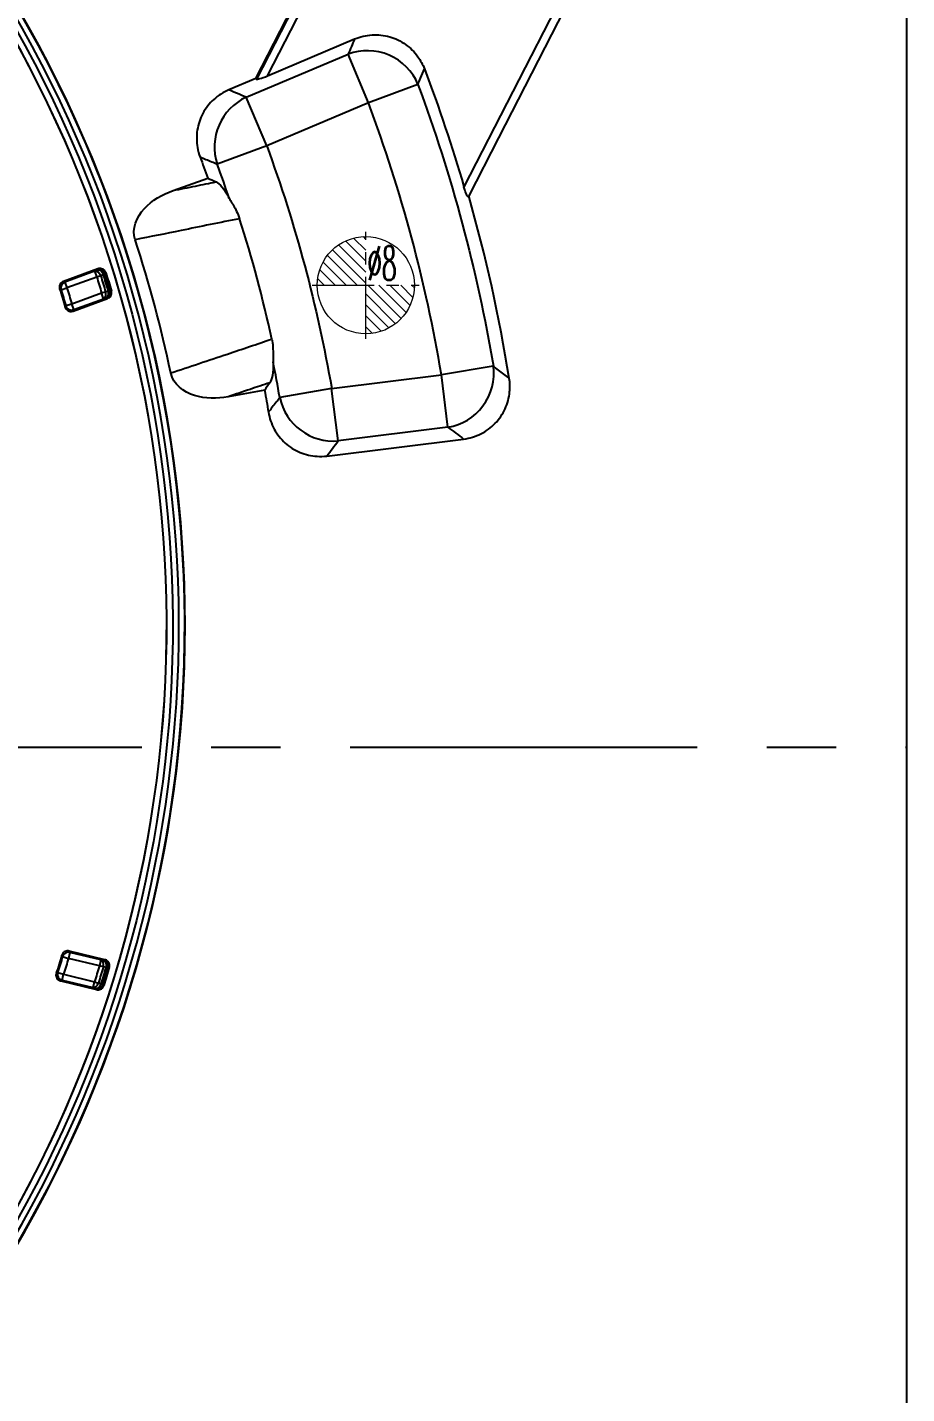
# Model space of a CAD drawing. Header units: millimetres. Extents: x 2595 to 3308, y 1499 to 1823.
# Drawn here: x 2842.7 to 2915, y 1610.1 to 1722.5 of the extents above; entities that cross this region are included whole.
import ezdxf
from ezdxf.enums import TextEntityAlignment as Align
from ezdxf.lldxf.tags import DXFTag

# ---------------------------------------------------------------- set-up
doc = ezdxf.new("R2010")
doc.units = ezdxf.units.MM
doc.linetypes.add('CENTER', pattern=[2, 1.25, -0.25, 0.25, -0.25])
doc.layers.add('5', color=7, linetype='Continuous', true_color=0xffffff)
doc.layers.add('epin', color=13, linetype='Continuous', lineweight=9)
doc.styles.add('TXT05', font='txt.shx', dxfattribs={"width": 0.5, "bigfont": 'gbcbig.shx'})
tags = doc.linetypes.add('DASHED', pattern=[25.72, 12.86, -12.86]).pattern_tags.tags
tags[6:7] = [DXFTag(74, 4), DXFTag(75, 0), DXFTag(340, '0'), DXFTag(46, 0.0), DXFTag(50, 0.0), DXFTag(44, 0.0), DXFTag(45, 0.0)]
tags[4:5] = [DXFTag(74, 4), DXFTag(75, 0), DXFTag(340, '0'), DXFTag(46, 0.0), DXFTag(50, 0.0), DXFTag(44, 0.0), DXFTag(45, 0.0)]

# ---------------------------------------------------------------- blocks, each defined once
blk = doc.blocks.new('epin_ejp_8')
at = {"layer": 'epin'}
h = blk.add_hatch(dxfattribs=at)
h.set_pattern_fill('_ANSI31', color=123, scale=0.2, angle=90, style=0)
h.set_pattern_definition([(135, (-1273.52655, 1170.3432), (-0.4490128, -0.4490128), [])])
h.paths.add_polyline_path([(0, 4, 0.414214), (-4, 0), (0, 0)])
h.paths.add_polyline_path([(4, 0), (0, 0), (0, -4, 0.414214)])
at = {"layer": 'epin', "color": 1, "linetype": 'CENTER', "ltscale": 4.064}
for p, q in [((0, -4.4), (0, 4.4)), ((-4.4, 0), (4.4, 0))]:
    blk.add_line(p, q, dxfattribs=at)
at = {"layer": 'epin'}
blk.add_circle((0, 0), 4, dxfattribs=at)
at = {"layer": 'epin', "color": 6, "style": 'TXT05', "width": 0.5}
blk.add_text('%%c8', height=2.8, dxfattribs=at).set_placement((1.33, 1.8), align=Align.MIDDLE)

msp = doc.modelspace()

# ---------------------------------------------------------------- linework, layer by layer
at = {"layer": '5', "color": 7, "linetype": 'Continuous'}
for p, q in [((2915, 1713.38), (2915, 1733.35)), ((2890.51, 1732.61), (2878.57, 1709.36)), ((2891.14, 1732.32), (2881.42, 1713.38)), ((2861.45, 1718.26), (2868.03, 1731.1)), ((2868.1, 1731.06), (2861.5, 1718.2)), ((2862.42, 1718.48), (2868.71, 1730.75)), ((2862.42, 1718.48), (2869.58, 1721.51)), ((2860.66, 1716.71), (2869.04, 1720.25)), ((2870.73, 1716.26), (2869.04, 1720.25)), ((2861.45, 1718.26), (2859.23, 1717.32)), ((2861.45, 1718.26), (2861.5, 1718.2)), ((2874.79, 1717.77), (2870.73, 1716.26)), ((2862.35, 1712.72), (2860.66, 1716.71)), ((2870.73, 1716.26), (2862.35, 1712.72)), ((2862.35, 1712.72), (2858.28, 1711.22)), ((2881.42, 1713.38), (2878.97, 1708.61)), ((2915, 1533.26), (2915, 1713.38)), ((2854.64, 1709.05), (2857.5, 1710.07)), ((2848.46, 1702.6), (2845.62, 1701.57)), ((2848.19, 1702.4), (2845.73, 1701.51)), ((2848.41, 1702.5), (2848.19, 1702.4)), ((2848.19, 1702.4), (2848.36, 1701.93)), ((2845.73, 1701.51), (2845.91, 1701.04)), ((2848.36, 1701.93), (2845.91, 1701.04)), ((2848.69, 1702.03), (2848.36, 1701.93)), ((2848.91, 1702.13), (2848.69, 1702.03)), ((2849.06, 1702.17), (2848.91, 1702.13)), ((2845.43, 1700.89), (2845.91, 1701.04)), ((2846.3, 1699.72), (2848.76, 1700.62)), ((2846.41, 1699.13), (2849.25, 1700.17)), ((2846.47, 1699.25), (2848.93, 1700.15)), ((2848.76, 1700.62), (2849.09, 1700.72)), ((2848.93, 1700.15), (2848.76, 1700.62)), ((2848.93, 1700.15), (2849.16, 1700.22)), ((2849.09, 1700.72), (2849.32, 1700.79)), ((2849.32, 1700.79), (2849.47, 1700.83)), ((2845.82, 1699.58), (2846.3, 1699.72)), ((2846.47, 1699.25), (2846.3, 1699.72)), ((2880.99, 1694.61), (2876.72, 1693.88)), ((2867.69, 1692.76), (2876.72, 1693.88)), ((2877.26, 1689.58), (2876.72, 1693.88)), ((2862.18, 1692.63), (2859.18, 1692.09)), ((2867.69, 1692.76), (2863.42, 1692.02)), ((2868.23, 1688.46), (2867.69, 1692.76)), ((2877.26, 1689.58), (2868.23, 1688.46)), ((2867.3, 1687.21), (2878.55, 1688.61)), ((2846.15, 1646.39), (2846.03, 1645.9)), ((2849.03, 1645.79), (2846.09, 1646.5)), ((2848.69, 1645.78), (2846.15, 1646.39)), ((2845.55, 1646.05), (2846.03, 1645.9)), ((2848.58, 1645.29), (2846.03, 1645.9)), ((2848.69, 1645.78), (2848.58, 1645.29)), ((2848.91, 1645.19), (2848.58, 1645.29)), ((2848.93, 1645.73), (2848.69, 1645.78)), ((2849.14, 1645.14), (2848.91, 1645.19)), ((2849.29, 1645.1), (2849.14, 1645.14)), ((2845.15, 1644.74), (2845.63, 1644.59)), ((2845.4, 1644.04), (2848.34, 1643.33)), ((2845.51, 1644.1), (2845.63, 1644.59)), ((2845.51, 1644.1), (2848.06, 1643.49)), ((2845.63, 1644.59), (2848.17, 1643.98)), ((2848.06, 1643.49), (2848.17, 1643.98)), ((2848.17, 1643.98), (2848.5, 1643.87)), ((2848.06, 1643.49), (2848.28, 1643.42)), ((2848.5, 1643.87), (2848.73, 1643.81)), ((2848.73, 1643.81), (2848.88, 1643.76))]:
    msp.add_line(p, q, dxfattribs=at)
at = {"layer": '5', "color": 1, "linetype": 'CENTER', "ltscale": 22.850574}
msp.add_line((2595, 1663.26), (2915, 1663.26), dxfattribs=at)
at = {"layer": '5', "color": 7, "linetype": 'Continuous'}
for centre, radius, start, end in [((2755, 1673.26), 100.12, 314.0269, 77.457), ((2755, 1673.26), 100.6, 305.966, 77.457), ((2755, 1673.26), 99.12, 314.0315, 77.7607), ((2754.97, 1673.25), 123.49, 9.6179, 20.3821), ((2754.97, 1673.25), 110.06, 18.6263, 20.1808), ((2754.97, 1673.25), 128.94, 9.0787, 15.9139), ((2755, 1673.26), 101.6, 11.8009, 18.1991), ((2755, 1673.26), 98.25, 16.2707, 17.0868), ((2755, 1673.26), 98.41, 16.2707, 17.0868), ((2754.97, 1673.25), 110.06, 9.8192, 11.3737), ((2755, 1673.26), 98.25, 342.5564, 343.3727), ((2755, 1673.26), 98.41, 342.5564, 343.3727)]:
    msp.add_arc(centre, radius, start, end, dxfattribs=at)
at = {"layer": '5', "color": 7, "linetype": 'DASHED'}
for radius, start in [(100.63, 313.7632), (100.62, 313.7537)]:
    msp.add_arc((2755, 1673.26), radius, start, 77.457, dxfattribs=at)
at = {"layer": '5', "color": 7, "linetype": 'Continuous', "extrusion": (0, 0, -1)}
for centre, radius, start, end in [((-2755, 1673.26), 99.09, 102.2548, 225.9527), ((-2755, 1673.26), 99.62, 102.2393, 225.978), ((-2754.97, 1673.25), 128.77, 159.1628, 163.7152), ((-2754.97, 1673.25), 127.82, 159.6179, 170.3821), ((-2754.97, 1673.25), 114.4, 159.8192, 170.1808), ((-2754.97, 1673.25), 108.94, 159.2782, 160.2448), ((-2755, 1673.26), 97.67, 162.9272, 163.7315), ((-2755, 1673.26), 98.01, 162.9272, 163.7315), ((-2755, 1673.26), 98.49, 162.8645, 163.7727), ((-2755, 1673.26), 94.46, 162.9556, 163.8928), ((-2755, 1673.26), 94.55, 163.0077, 163.8341), ((-2755, 1673.26), 95.06, 163.0077, 163.8341), ((-2754.97, 1673.25), 108.94, 169.7552, 170.7218), ((-2755, 1673.26), 94.46, 196.6733, 197.6106), ((-2755, 1673.26), 94.55, 196.7253, 197.5518), ((-2755, 1673.26), 95.06, 196.7253, 197.5518), ((-2755, 1673.26), 97.67, 196.6417, 197.446), ((-2755, 1673.26), 98.01, 196.6417, 197.446), ((-2755, 1673.26), 98.49, 196.5785, 197.4869)]:
    msp.add_arc(centre, radius, start, end, dxfattribs=at)
at = {"layer": '5', "color": 7, "linetype": 'Continuous'}
for centre, major_axis, ratio, start_param, end_param in [((2870.73, 1716.26), (4.04, -1.74), 0.968977, 0.779052, 2.36254), ((2862.5, 1718.65), (1.01, 0.44), 0.111089, 3.180014, 4.576278), ((2862.35, 1712.72), (1.75, 4.04), 0.971583, 0.823637, 2.317956), ((2848.36, 1701.93), (0.195, -0.464), 0.686517, 1.501615, 3.069553), ((2848.58, 1702.03), (0.195, -0.464), 0.686526, 1.501783, 3.069552), ((2848.58, 1702.03), (0.45, -0.224), 0.997119, 0.761417, 2.380176), ((2845.91, 1701.04), (-0.224, -0.45), 0.997401, 3.954538, 5.47024), ((2848.76, 1700.62), (-0.148, 0.481), 0.688312, 3.213802, 4.701803), ((2848.98, 1700.69), (0.227, 0.449), 0.997431, 3.960819, 5.463959), ((2848.98, 1700.69), (-0.148, 0.481), 0.688312, 3.213802, 4.701829), ((2846.3, 1699.72), (0.449, -0.228), 0.99707, 3.894996, 5.529782), ((2876.72, 1693.88), (-2.63, -3.53), 0.968977, 0.779052, 2.36254), ((2867.69, 1692.76), (-3.53, 2.62), 0.971583, 0.823637, 2.317956), ((2846.03, 1645.9), (-0.436, -0.25), 0.997406, 3.955561, 5.469217), ((2848.58, 1645.29), (-0.094, -0.494), 0.686444, 1.500251, 3.06956), ((2848.81, 1645.24), (-0.094, -0.494), 0.686453, 1.500422, 3.069559), ((2848.81, 1645.24), (0.251, -0.436), 0.997113, 0.760424, 2.381169), ((2845.63, 1644.59), (0.247, -0.438), 0.997063, 3.893972, 5.530806), ((2848.17, 1643.98), (0.142, 0.482), 0.6883, 3.2138, 4.700426), ((2848.4, 1643.91), (0.142, 0.482), 0.6883, 3.213801, 4.700455), ((2848.4, 1643.91), (0.438, 0.248), 0.997436, 3.961813, 5.462965)]:
    msp.add_ellipse(centre, major_axis=major_axis, ratio=ratio, start_param=start_param, end_param=end_param, dxfattribs=at)
for points in [[(2869.58, 1721.51), (2869.4, 1721.09), (2869.22, 1720.67), (2869.04, 1720.25)], [(2860.66, 1716.71), (2860.18, 1716.91), (2859.71, 1717.12), (2859.23, 1717.32)], [(2857.5, 1710.07), (2857.73, 1709.97), (2857.95, 1709.86), (2858.18, 1709.75)], [(2858.18, 1709.75), (2858.46, 1709.62), (2858.83, 1709.23), (2859.27, 1708.41)], [(2878.94, 1708.54), (2878.95, 1708.56), (2878.96, 1708.58), (2878.97, 1708.61)], [(2862.77, 1696.83), (2862.04, 1700.17), (2861.15, 1703.47), (2860.12, 1706.73)], [(2848.46, 1702.6), (2848.46, 1702.58), (2848.44, 1702.55), (2848.42, 1702.52), (2848.41, 1702.5)], [(2845.73, 1701.51), (2845.72, 1701.52), (2845.7, 1701.53), (2845.66, 1701.55), (2845.64, 1701.56), (2845.62, 1701.57)], [(2849.12, 1702.28), (2849.11, 1702.26), (2849.09, 1702.23), (2849.07, 1702.19), (2849.06, 1702.17)], [(2845.43, 1700.89), (2845.41, 1700.9), (2845.39, 1700.91), (2845.35, 1700.93), (2845.33, 1700.94), (2845.31, 1700.95)], [(2849.16, 1700.22), (2849.17, 1700.21), (2849.2, 1700.19), (2849.24, 1700.18), (2849.25, 1700.17)], [(2849.47, 1700.83), (2849.48, 1700.82), (2849.51, 1700.81), (2849.55, 1700.79), (2849.56, 1700.78)], [(2845.75, 1699.47), (2845.76, 1699.48), (2845.77, 1699.5), (2845.79, 1699.54), (2845.81, 1699.57), (2845.82, 1699.58)], [(2846.41, 1699.13), (2846.42, 1699.15), (2846.43, 1699.17), (2846.45, 1699.21), (2846.46, 1699.24), (2846.47, 1699.25)], [(2862.87, 1694.96), (2862.9, 1694.02), (2862.78, 1693.5), (2862.6, 1693.24)], [(2862.6, 1693.24), (2862.46, 1693.04), (2862.32, 1692.83), (2862.18, 1692.63)], [(2877.26, 1689.58), (2877.69, 1689.26), (2878.12, 1688.94), (2878.55, 1688.61)], [(2867.3, 1687.21), (2867.61, 1687.63), (2867.92, 1688.05), (2868.23, 1688.46)], [(2846.15, 1646.39), (2846.15, 1646.4), (2846.13, 1646.43), (2846.11, 1646.46), (2846.1, 1646.49), (2846.09, 1646.5)], [(2845.55, 1646.05), (2845.55, 1646.06), (2845.53, 1646.08), (2845.51, 1646.12), (2845.5, 1646.14), (2845.49, 1646.16)], [(2849.03, 1645.79), (2849.01, 1645.78), (2848.98, 1645.76), (2848.95, 1645.74), (2848.93, 1645.73)], [(2849.39, 1645.16), (2849.38, 1645.15), (2849.34, 1645.13), (2849.31, 1645.11), (2849.29, 1645.1)], [(2845.04, 1644.68), (2845.05, 1644.69), (2845.07, 1644.7), (2845.11, 1644.72), (2845.14, 1644.74), (2845.15, 1644.74)], [(2845.4, 1644.04), (2845.41, 1644.05), (2845.43, 1644.06), (2845.47, 1644.08), (2845.5, 1644.1), (2845.51, 1644.1)], [(2848.28, 1643.42), (2848.29, 1643.41), (2848.31, 1643.38), (2848.33, 1643.34), (2848.34, 1643.33)], [(2848.88, 1643.76), (2848.89, 1643.74), (2848.91, 1643.71), (2848.93, 1643.68), (2848.94, 1643.66)]]:
    msp.add_open_spline(points, degree=3, dxfattribs=at)
for points, knots in [([(2869.58, 1721.51), (2870.03, 1721.7), (2870.52, 1721.81), (2871.5, 1721.88), (2872, 1721.82), (2872.93, 1721.56), (2873.38, 1721.34), (2874.16, 1720.79), (2874.51, 1720.44), (2874.78, 1720.05), (2875, 1719.74), (2875.18, 1719.41), (2875.32, 1719.06)], [0, 0, 0, 0, 0.211744, 0.211744, 0.423761, 0.423761, 0.632048, 0.632048, 0.838557, 0.838557, 0.838557, 1, 1, 1, 1]), ([(2874.79, 1717.77), (2874.86, 1717.94), (2874.93, 1718.11), (2875.1, 1718.54), (2875.21, 1718.8), (2875.32, 1719.06)], [0, 0, 0, 0, 0.392925, 0.392925, 1, 1, 1, 1]), ([(2859.23, 1717.32), (2858.78, 1717.13), (2858.36, 1716.86), (2857.63, 1716.21), (2857.32, 1715.81), (2856.86, 1714.96), (2856.71, 1714.49), (2856.56, 1713.54), (2856.57, 1713.05), (2856.65, 1712.58), (2856.7, 1712.31), (2856.77, 1712.05), (2856.87, 1711.8)], [0, 0, 0, 0, 0.221652, 0.221652, 0.443557, 0.443557, 0.662044, 0.662044, 0.879231, 0.879231, 0.879231, 1, 1, 1, 1]), ([(2856.87, 1711.8), (2857.19, 1711.67), (2857.5, 1711.54), (2857.98, 1711.35), (2858.13, 1711.28), (2858.28, 1711.22)], [0, 0, 0, 0, 0.676621, 0.676621, 1, 1, 1, 1]), ([(2854.64, 1709.05), (2855.26, 1709.17), (2855.88, 1709.29), (2857.06, 1709.53), (2857.62, 1709.64), (2858.18, 1709.75)], [0, 0, 0, 0, 0.526182, 0.526182, 1, 1, 1, 1]), ([(2878.94, 1708.54), (2878.93, 1708.53), (2878.93, 1708.53), (2878.92, 1708.52), (2878.91, 1708.53), (2878.88, 1708.56), (2878.86, 1708.58), (2878.83, 1708.64), (2878.8, 1708.69), (2878.75, 1708.82), (2878.72, 1708.91), (2878.64, 1709.12), (2878.61, 1709.24), (2878.57, 1709.36)], [0, 0, 0, 0, 0.05817, 0.05817, 0.18759, 0.18759, 0.309943, 0.309943, 0.47519, 0.47519, 0.708647, 0.708647, 1, 1, 1, 1]), ([(2851.52, 1704.99), (2851.22, 1705.89), (2851.64, 1706.88), (2852.92, 1708.25), (2853.75, 1708.73), (2854.64, 1709.05)], [0, 0, 0, 0, 0.5, 0.5, 1, 1, 1, 1]), ([(2859.27, 1708.41), (2859.4, 1708.16), (2859.57, 1707.89), (2859.83, 1707.42), (2859.92, 1707.24), (2860.04, 1706.94), (2860.08, 1706.84), (2860.12, 1706.73)], [0, 0, 0, 0, 0.545103, 0.545103, 0.843415, 0.843415, 1, 1, 1, 1]), ([(2860.12, 1706.73), (2858.51, 1706.41), (2856.9, 1706.08), (2854.04, 1705.5), (2852.78, 1705.25), (2851.52, 1704.99)], [0, 0, 0, 0, 0.560234, 0.560234, 1, 1, 1, 1]), ([(2849.12, 1702.28), (2849.1, 1702.33), (2849.07, 1702.38), (2849.01, 1702.47), (2848.96, 1702.51), (2848.87, 1702.58), (2848.82, 1702.6), (2848.71, 1702.63), (2848.65, 1702.63), (2848.55, 1702.63), (2848.51, 1702.62), (2848.46, 1702.6)], [0, 0, 0, 0, 0.208433, 0.208433, 0.41689, 0.41689, 0.624997, 0.624997, 0.832928, 0.832928, 1, 1, 1, 1]), ([(2845.62, 1701.57), (2845.57, 1701.55), (2845.52, 1701.52), (2845.43, 1701.45), (2845.39, 1701.4), (2845.34, 1701.31), (2845.31, 1701.25), (2845.29, 1701.14), (2845.29, 1701.09), (2845.3, 1701), (2845.31, 1700.97), (2845.31, 1700.95)], [0, 0, 0, 0, 0.222366, 0.222366, 0.444755, 0.444755, 0.666832, 0.666832, 0.888794, 0.888794, 1, 1, 1, 1]), ([(2849.25, 1700.17), (2849.31, 1700.19), (2849.36, 1700.22), (2849.44, 1700.29), (2849.48, 1700.33), (2849.54, 1700.43), (2849.56, 1700.48), (2849.58, 1700.59), (2849.59, 1700.65), (2849.58, 1700.73), (2849.57, 1700.76), (2849.56, 1700.78)], [0, 0, 0, 0, 0.224462, 0.224462, 0.448946, 0.448946, 0.673124, 0.673124, 0.897196, 0.897196, 1, 1, 1, 1]), ([(2845.75, 1699.47), (2845.77, 1699.41), (2845.8, 1699.36), (2845.86, 1699.27), (2845.9, 1699.23), (2845.99, 1699.16), (2846.05, 1699.14), (2846.15, 1699.11), (2846.21, 1699.1), (2846.32, 1699.11), (2846.36, 1699.12), (2846.41, 1699.13)], [0, 0, 0, 0, 0.206136, 0.206136, 0.412297, 0.412297, 0.6181, 0.6181, 0.823715, 0.823715, 1, 1, 1, 1]), ([(2854.45, 1694.04), (2856, 1694.56), (2857.56, 1695.08), (2860.33, 1696.01), (2861.55, 1696.42), (2862.77, 1696.83)], [0, 0, 0, 0, 0.560234, 0.560234, 1, 1, 1, 1]), ([(2862.77, 1696.83), (2862.81, 1696.63), (2862.84, 1696.43), (2862.87, 1695.95), (2862.87, 1695.68), (2862.87, 1695.27), (2862.87, 1695.11), (2862.87, 1694.96)], [0, 0, 0, 0, 0.282193, 0.282193, 0.710236, 0.710236, 1, 1, 1, 1]), ([(2882.3, 1693.6), (2882.01, 1693.82), (2881.72, 1694.05), (2881.28, 1694.38), (2881.14, 1694.5), (2880.99, 1694.61)], [0, 0, 0, 0, 0.668808, 0.668808, 1, 1, 1, 1]), ([(2859.18, 1692.09), (2858.25, 1691.92), (2857.3, 1691.91), (2855.51, 1692.46), (2854.65, 1693.11), (2854.45, 1694.04)], [0, 0, 0, 0, 0.5, 0.5, 1, 1, 1, 1]), ([(2878.55, 1688.61), (2879.04, 1688.67), (2879.52, 1688.82), (2880.4, 1689.25), (2880.81, 1689.55), (2881.48, 1690.25), (2881.76, 1690.66), (2882.16, 1691.53), (2882.29, 1692), (2882.33, 1692.48), (2882.37, 1692.85), (2882.36, 1693.23), (2882.3, 1693.6)], [0, 0, 0, 0, 0.21193, 0.21193, 0.424133, 0.424133, 0.632612, 0.632612, 0.839323, 0.839323, 0.839323, 1, 1, 1, 1]), ([(2862.6, 1693.24), (2862.06, 1693.06), (2861.52, 1692.88), (2860.38, 1692.49), (2859.78, 1692.29), (2859.18, 1692.09)], [0, 0, 0, 0, 0.473819, 0.473819, 1, 1, 1, 1]), ([(2863.42, 1692.02), (2863.32, 1691.89), (2863.22, 1691.76), (2862.91, 1691.36), (2862.7, 1691.09), (2862.49, 1690.82)], [0, 0, 0, 0, 0.323379, 0.323379, 1, 1, 1, 1]), ([(2862.49, 1690.82), (2862.57, 1690.33), (2862.73, 1689.86), (2863.19, 1689), (2863.51, 1688.6), (2864.23, 1687.96), (2864.65, 1687.69), (2865.54, 1687.33), (2866.02, 1687.22), (2866.49, 1687.19), (2866.76, 1687.17), (2867.03, 1687.18), (2867.3, 1687.21)], [0, 0, 0, 0, 0.221652, 0.221652, 0.443556, 0.443556, 0.66204, 0.66204, 0.879228, 0.879228, 0.879228, 1, 1, 1, 1]), ([(2846.09, 1646.5), (2846.04, 1646.51), (2845.98, 1646.52), (2845.87, 1646.51), (2845.81, 1646.49), (2845.71, 1646.44), (2845.66, 1646.41), (2845.58, 1646.33), (2845.55, 1646.28), (2845.51, 1646.21), (2845.5, 1646.18), (2845.49, 1646.16)], [0, 0, 0, 0, 0.222666, 0.222666, 0.445354, 0.445354, 0.667731, 0.667731, 0.889995, 0.889995, 1, 1, 1, 1]), ([(2849.39, 1645.16), (2849.41, 1645.21), (2849.42, 1645.27), (2849.41, 1645.38), (2849.4, 1645.44), (2849.36, 1645.54), (2849.33, 1645.59), (2849.25, 1645.68), (2849.21, 1645.71), (2849.12, 1645.76), (2849.07, 1645.78), (2849.03, 1645.79)], [0, 0, 0, 0, 0.208176, 0.208176, 0.416376, 0.416376, 0.624226, 0.624226, 0.831897, 0.831897, 1, 1, 1, 1]), ([(2845.04, 1644.68), (2845.02, 1644.63), (2845.01, 1644.57), (2845.01, 1644.46), (2845.03, 1644.4), (2845.07, 1644.29), (2845.1, 1644.24), (2845.17, 1644.16), (2845.21, 1644.12), (2845.3, 1644.07), (2845.35, 1644.05), (2845.4, 1644.04)], [0, 0, 0, 0, 0.205875, 0.205875, 0.411777, 0.411777, 0.617319, 0.617319, 0.822672, 0.822672, 1, 1, 1, 1]), ([(2848.34, 1643.33), (2848.39, 1643.31), (2848.45, 1643.31), (2848.56, 1643.32), (2848.62, 1643.34), (2848.72, 1643.38), (2848.77, 1643.42), (2848.85, 1643.5), (2848.88, 1643.54), (2848.92, 1643.62), (2848.93, 1643.64), (2848.94, 1643.66)], [0, 0, 0, 0, 0.224758, 0.224758, 0.449538, 0.449538, 0.674013, 0.674013, 0.898382, 0.898382, 1, 1, 1, 1])]:
    msp.add_open_spline(points, degree=3, knots=knots, dxfattribs=at)

# ---------------------------------------------------------------- block references
at = {"layer": 'epin'}
msp.add_blockref('epin_ejp_8', (2870.5, 1701.26), dxfattribs=at)

doc.saveas('drawing.dxf')
